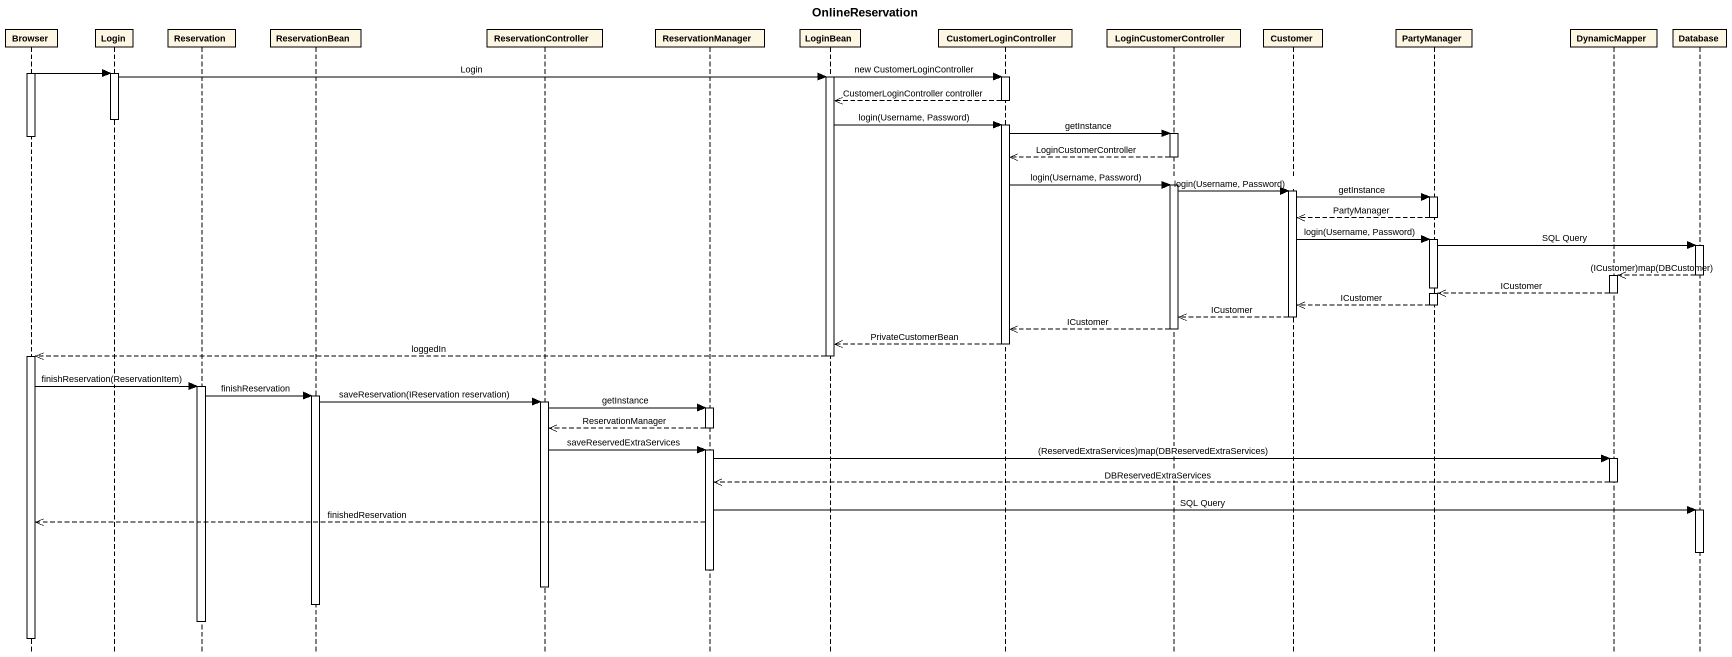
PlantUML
@startuml
title OnlineReservation
hide footbox
participant Browser
participant Login
participant Reservation
participant ReservationBean
participant ReservationController
participant ReservationManager
participant LoginBean
participant CustomerLoginController
participant LoginCustomerController
participant Customer
participant PartyManager
participant DynamicMapper
participant "Database" as Database_

activate Browser
Browser -> Login
activate Login
LoginBean -> CustomerLoginController : new CustomerLoginController
Login -> LoginBean : Login
activate LoginBean
activate CustomerLoginController
CustomerLoginController -->> LoginBean : CustomerLoginController controller
deactivate CustomerLoginController
deactivate Login
LoginBean -> CustomerLoginController : login(Username, Password)
activate CustomerLoginController
CustomerLoginController -> LoginCustomerController : getInstance
activate LoginCustomerController
deactivate Browser
LoginCustomerController -->> CustomerLoginController : LoginCustomerController
deactivate LoginCustomerController
CustomerLoginController -> LoginCustomerController : login(Username, Password)
activate LoginCustomerController
LoginCustomerController -> Customer : login(Username, Password)
activate Customer
Customer -> PartyManager : getInstance
activate PartyManager
PartyManager -->> Customer : PartyManager
deactivate PartyManager
Customer -> PartyManager : login(Username, Password)
activate PartyManager
PartyManager -> Database_ : SQL Query
activate Database_
Database_ -->> DynamicMapper : (ICustomer)map(DBCustomer)
deactivate Database_
activate DynamicMapper
deactivate PartyManager
DynamicMapper -->> PartyManager : ICustomer
deactivate DynamicMapper
activate PartyManager
PartyManager -->> Customer : ICustomer
deactivate PartyManager
Customer -->> LoginCustomerController : ICustomer
deactivate Customer
LoginCustomerController -->> CustomerLoginController : ICustomer
deactivate LoginCustomerController
CustomerLoginController -->> LoginBean : PrivateCustomerBean
deactivate CustomerLoginController
LoginBean -->> Browser : loggedIn
deactivate LoginBean
activate Browser
Browser -> Reservation : finishReservation(ReservationItem)
activate Reservation
Reservation -> ReservationBean : finishReservation
activate ReservationBean
ReservationBean -> ReservationController : saveReservation(IReservation reservation)
activate ReservationController
ReservationController -> ReservationManager : getInstance
activate ReservationManager
ReservationManager -->> ReservationController : ReservationManager
deactivate ReservationManager
ReservationController -> ReservationManager : saveReservedExtraServices
activate ReservationManager
ReservationManager -> DynamicMapper : (ReservedExtraServices)map(DBReservedExtraServices)
activate DynamicMapper
DynamicMapper -->> ReservationManager : DBReservedExtraServices
deactivate DynamicMapper
ReservationManager -> Database_ : SQL Query
activate Database_
ReservationManager -->> Browser : finishedReservation
deactivate Database_
deactivate ReservationManager
deactivate ReservationController
deactivate ReservationBean
deactivate Reservation
deactivate Browser
@enduml
